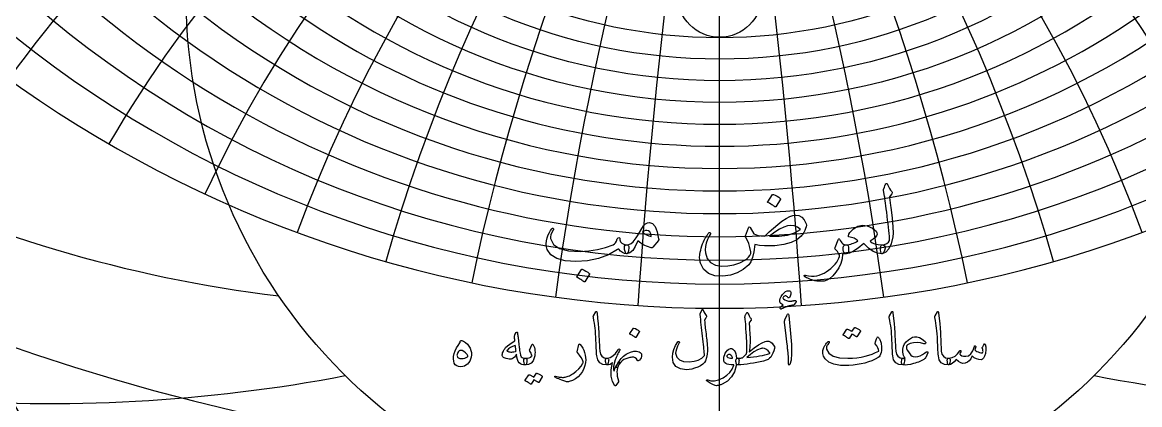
# Model space of a CAD drawing. Header units: millimetres. Extents: x -84 to 84, y -84 to 86.
# Drawn here: x -46.1 to 27.8, y -27.1 to -1.8 of the extents above; entities that cross this region are included whole.
import ezdxf

# ---------------------------------------------------------------- set-up
doc = ezdxf.new("R2010")
doc.units = ezdxf.units.MM
for name, color, linetype in [('CUT_INNER', 6, 'Continuous'), ('CUT_OUTER', 1, 'Continuous'), ('ENGRAVE', 7, 'Continuous'), ('ENGRAVE_FINE', 8, 'Continuous'), ('TEXT', 5, 'Continuous')]:
    doc.layers.add(name, color=color, linetype=linetype)

msp = doc.modelspace()

# ---------------------------------------------------------------- linework, layer by layer
at = {"layer": 'CUT_INNER'}
msp.add_circle((0, 0), 2.795, dxfattribs=at)
at = {"layer": 'CUT_OUTER'}
msp.add_arc((-0.0002, -0.0002), 83.5724, 151.523247, 87.803747, dxfattribs=at)
at = {"layer": 'ENGRAVE'}
msp.add_lwpolyline([(0, -82.35), (0, 82.35)], dxfattribs=at)
for centre, radius in [((0, 0), 82.35), ((0, 34.2644), 39.9301), ((0, 0), 53.9054), ((0, 0), 35.2859)]:
    msp.add_circle(centre, radius, dxfattribs=at)
for centre, radius, start, end in [((0, 43.17), 56.1115, 158.578774, 21.421226), ((0, 59.8681), 80.5604, 199.959035, 340.040965), ((-18.4387, 68.8141), 89.3373, 224.535726, 263.111304), ((-44.2224, 76.5954), 103.5774, 249.96829, 280.828753), ((44.2224, 76.5954), 103.5774, 259.171247, 290.03171)]:
    msp.add_arc(centre, radius, start, end, dxfattribs=at)
at = {"layer": 'ENGRAVE_FINE'}
for centre, radius in [((0, 35.6681), 42.7648), ((0, 33.0042), 37.2467), ((0, 31.8713), 34.6964)]:
    msp.add_circle(centre, radius, dxfattribs=at)
for centre, radius, start, end in [((0, 37.2347), 45.7724, 104.505507, 75.494493), ((-411.3773, -48.5367), 417.7235, 3.846969, 18.080135), ((-411.3773, -48.5367), 417.7235, 3.846969, 18.080135), ((411.3773, -48.5367), 417.7235, 161.919865, 176.153031), ((411.3773, -48.5367), 417.7235, 161.919865, 176.153031), ((-199.2936, -48.5367), 212.0838, 7.744385, 36.376389), ((-199.2936, -48.5367), 212.0838, 7.744385, 36.376389), ((199.2936, -48.5367), 212.0838, 143.623611, 172.255615), ((199.2936, -48.5367), 212.0838, 143.623611, 172.255615), ((0, 38.9874), 48.9782, 131.44749, 48.55251), ((-125.6376, -48.5367), 145.0738, 11.745134, 55.103196), ((-125.6376, -48.5367), 145.0738, 11.745134, 55.103196), ((125.6376, -48.5367), 145.0738, 124.896804, 168.254866), ((125.6376, -48.5367), 145.0738, 124.896804, 168.254866), ((0, 40.9545), 52.4125, 146.69677, 33.30323), ((-86.4461, -48.5367), 112.8474, 15.907198, 74.457561), ((-86.4461, -48.5367), 112.8474, 15.907198, 74.457561), ((86.4461, -48.5367), 112.8474, 105.542439, 164.092802), ((86.4461, -48.5367), 112.8474, 105.542439, 164.092802), ((0, 45.6757), 60.1196, 168.649585, 11.350415), ((0, 48.5238), 64.4913, 177.547342, 2.452658), ((-60.8657, -48.5367), 94.6902, 20.296793, 94.565762), ((-60.8657, -48.5367), 94.6902, 20.296793, 94.565762), ((60.8657, -48.5367), 94.6902, 85.434238, 159.703207), ((60.8657, -48.5367), 94.6902, 85.434238, 159.703207), ((0, 51.7793), 69.2943, 185.608142, 354.391858), ((0, 55.5252), 74.6141, 193.034463, 346.965537), ((-41.8792, -48.5367), 83.7584, 24.992282, 112.762358), ((-41.8792, -48.5367), 83.7584, 24.992282, 112.762358), ((41.8792, -48.5367), 83.7584, 67.237642, 155.007718), ((41.8792, -48.5367), 83.7584, 67.237642, 155.007718), ((-26.4013, -48.5367), 77.1922, 30.089288, 122.535602), ((-26.4013, -48.5367), 77.1922, 30.089288, 122.535602), ((26.4013, -48.5367), 77.1922, 57.464398, 149.910712), ((26.4013, -48.5367), 77.1922, 57.464398, 149.910712), ((-12.7902, -48.5367), 73.6559, 35.707517, 130.834526), ((-12.7902, -48.5367), 73.6559, 35.707517, 130.834526), ((12.7902, -48.5367), 73.6559, 49.165474, 144.292483), ((12.7902, -48.5367), 73.6559, 49.165474, 144.292483), ((0, 111.2414), 142.3637, 234.73332, 305.26668)]:
    msp.add_arc(centre, radius, start, end, dxfattribs=at)
at = {"layer": 'TEXT'}
for points in [[(10.8507, -12.8007), (10.8946, -12.6948), (10.9286, -12.6108), (10.953, -12.5487), (10.9676, -12.5085), (10.979, -12.4829), (10.9936, -12.4647), (11.0114, -12.4537), (11.0325, -12.4501), (11.0565, -12.4541), (11.0764, -12.4663), (11.0922, -12.4866), (11.104, -12.515), (11.1579, -12.6542), (11.2225, -12.7796), (11.2976, -12.8912), (11.3832, -12.989), (11.4071, -13.0203), (11.414, -13.0556), (11.4039, -13.095), (11.3767, -13.1384), (11.2338, -13.3397), (11.2436, -13.4298), (11.2533, -13.5183), (11.2631, -13.6051), (11.2728, -13.6903), (11.2825, -13.7739), (11.2923, -13.8559), (11.302, -13.9363), (11.3118, -14.015), (11.4015, -14.7439), (11.4562, -15.3137), (11.4761, -15.7244), (11.4611, -15.9761), (11.3385, -16.4326), (11.1786, -16.7699), (10.9814, -16.9878), (10.7468, -17.0865), (10.7403, -17.0865), (10.7338, -17.0865), (10.7273, -17.0865), (10.7208, -17.0865), (10.6823, -17.0499), (10.6575, -16.9663), (10.6466, -16.8357), (10.6494, -16.6579), (10.6555, -16.5921), (10.6738, -16.5443), (10.7042, -16.5142), (10.7468, -16.502), (10.9116, -16.4692), (11.0488, -16.4095), (11.1584, -16.3231), (11.2403, -16.2098), (11.2349, -16.0739), (11.2249, -15.9193), (11.2105, -15.746), (11.1916, -15.554), (11.1687, -15.3442), (11.1421, -15.1173), (11.1119, -14.8734), (11.078, -14.6124), (11.0467, -14.3559), (11.0179, -14.1254), (10.9915, -13.9209), (10.9676, -13.7423), (10.9469, -13.5897), (10.9303, -13.4631), (10.9177, -13.3624), (10.9092, -13.2877), (10.8442, -12.9176), (10.8422, -12.8811), (10.8426, -12.8494), (10.8454, -12.8226), (10.8507, -12.8007)], [(3.5, -13.1838), (3.5081, -13.1757), (3.5195, -13.1709), (3.5341, -13.1692), (3.552, -13.1709), (3.6782, -13.222), (3.7971, -13.2845), (3.9087, -13.3584), (4.013, -13.4436), (4.0232, -13.4566), (4.0276, -13.4696), (4.0264, -13.4825), (4.0195, -13.4955), (3.7143, -13.989), (3.7029, -14.0008), (3.6883, -14.0037), (3.6705, -13.9976), (3.6494, -13.9826), (3.6311, -13.9696), (3.6023, -13.9501), (3.5629, -13.9241), (3.513, -13.8916), (3.4517, -13.8527), (3.3783, -13.8072), (3.2926, -13.7553), (3.1948, -13.6968), (3.1818, -13.6871), (3.1753, -13.6774), (3.1753, -13.6676), (3.1818, -13.6579)], [(5.0195, -14.5345), (5.246, -14.5678), (5.4383, -14.6741), (5.5966, -14.8535), (5.7208, -15.1059), (5.7346, -15.2025), (5.7241, -15.3105), (5.6892, -15.4298), (5.6299, -15.5605), (5.5617, -15.6863), (5.5, -15.791), (5.4448, -15.8746), (5.3961, -15.9371), (5.112, -16.1709), (4.7273, -16.3527), (4.2419, -16.4826), (3.6559, -16.5605), (3.3032, -16.5775), (2.9659, -16.5702), (2.6441, -16.5386), (2.3377, -16.4826), (2.2654, -16.9586), (2.1721, -17.3413), (2.0576, -17.6307), (1.9221, -17.8267), (1.5666, -18.1291), (1.1623, -18.3543), (0.7094, -18.5025), (0.2078, -18.5735), (-0.3202, -18.5487), (-0.7419, -18.3965), (-1.0572, -18.1169), (-1.2662, -17.7098), (-1.2841, -17.6467), (-1.2987, -17.5808), (-1.3101, -17.512), (-1.3182, -17.4404), (-1.3222, -17.3663), (-1.3214, -17.2902), (-1.3158, -17.2121), (-1.3052, -17.1319), (-1.2825, -16.9901), (-1.2533, -16.8503), (-1.2175, -16.7125), (-1.1753, -16.5767), (-1.127, -16.4434), (-1.0731, -16.3129), (-1.0134, -16.1853), (-0.9481, -16.0605), (-0.919, -16.0098), (-0.8904, -15.9615), (-0.8622, -15.9156), (-0.8344, -15.8722), (-0.8074, -15.8312), (-0.7817, -15.7926), (-0.7571, -15.7565), (-0.7338, -15.7228), (-0.7171, -15.7037), (-0.6997, -15.692), (-0.6814, -15.6875), (-0.6623, -15.6904), (-0.642, -15.6981), (-0.6266, -15.7082), (-0.6161, -15.7208), (-0.6104, -15.7358), (-0.6088, -15.7529), (-0.6104, -15.7715), (-0.6153, -15.7918), (-0.6234, -15.8137), (-0.6709, -15.8856), (-0.7159, -15.9647), (-0.7585, -16.0512), (-0.7987, -16.1449), (-0.8831, -16.3848), (-0.9351, -16.6108), (-0.9546, -16.8231), (-0.9416, -17.0215), (-0.8202, -17.3986), (-0.599, -17.6725), (-0.278, -17.8434), (0.1429, -17.9111), (0.5495, -17.8921), (0.9448, -17.8154), (1.3287, -17.681), (1.7013, -17.4891), (1.8137, -17.4091), (1.9107, -17.3121), (1.9923, -17.1981), (2.0585, -17.067), (2.0662, -17.0487), (2.0698, -17.0264), (2.0694, -17), (2.0649, -16.9696), (2.0077, -16.679), (1.9335, -16.4241), (1.8421, -16.205), (1.7338, -16.0215), (1.7123, -15.9878), (1.6997, -15.9582), (1.696, -15.9326), (1.7013, -15.9111), (1.9026, -15.3787), (1.9314, -15.3385), (1.9594, -15.3218), (1.9866, -15.3287), (2.013, -15.3592), (2.2533, -15.7683), (2.3819, -15.8292), (2.5471, -15.8754), (2.7488, -15.9071), (2.987, -15.9241), (3.2699, -15.6486), (3.5536, -15.3933), (3.8381, -15.1583), (4.1234, -14.9436), (4.3961, -14.7646), (4.6364, -14.6368), (4.8442, -14.5601), (5.0195, -14.5345)], [(-11.104, -15.4371), (-11.0808, -15.4119), (-11.0569, -15.4014), (-11.0321, -15.4055), (-11.0066, -15.4241), (-10.9871, -15.4485), (-10.9806, -15.4761), (-10.9871, -15.5069), (-11.0066, -15.541), (-11.1056, -15.6944), (-11.1689, -15.8365), (-11.1965, -15.9671), (-11.1884, -16.0865), (-10.9851, -16.4785), (-10.5894, -16.7521), (-10.0013, -16.9071), (-9.2208, -16.9436), (-8.6417, -16.901), (-8.0861, -16.8121), (-7.554, -16.677), (-7.0455, -16.4956), (-6.9558, -16.4424), (-6.8815, -16.3608), (-6.8227, -16.2508), (-6.7793, -16.1124), (-6.7647, -16.0731), (-6.7403, -16.0459), (-6.7062, -16.0309), (-6.6624, -16.028), (-6.6311, -16.0414), (-6.6088, -16.0686), (-6.5954, -16.1096), (-6.591, -16.1644), (-6.5605, -16.2999), (-6.4757, -16.4014), (-6.3365, -16.4688), (-6.1429, -16.502), (-6.0731, -16.5175), (-6.026, -16.5572), (-6.0017, -16.6214), (-6, -16.7098), (-6.0236, -16.8746), (-6.0552, -16.9923), (-6.095, -17.0629), (-6.1429, -17.0865), (-6.2853, -17.0678), (-6.4205, -17.0118), (-6.5483, -16.9184), (-6.6689, -16.7878), (-6.679, -16.7825), (-6.6965, -16.7861), (-6.7212, -16.7987), (-6.7533, -16.8202), (-7.3588, -17.1611), (-8.0195, -17.4047), (-8.7354, -17.5508), (-9.5066, -17.5995), (-10.2192, -17.5508), (-10.7728, -17.4047), (-11.1673, -17.1611), (-11.4027, -16.8202), (-11.4562, -16.6299), (-11.4741, -16.4355), (-11.4562, -16.237), (-11.4027, -16.0345), (-11.3304, -15.8462), (-11.2566, -15.6839), (-11.1811, -15.5475), (-11.104, -15.4371)], [(-4.6364, -15.0215), (-4.4331, -15.0938), (-4.2646, -15.2975), (-4.1311, -15.6327), (-4.0325, -16.0994), (-4.0288, -16.1331), (-4.0309, -16.1628), (-4.0386, -16.1883), (-4.052, -16.2098), (-4.4091, -16.6579), (-4.4339, -16.6851), (-4.4627, -16.7017), (-4.4956, -16.7078), (-4.5325, -16.7033), (-4.7752, -16.6206), (-5.0033, -16.515), (-5.2168, -16.3868), (-5.4156, -16.2358), (-5.5759, -16.608), (-5.7517, -16.8738), (-5.9428, -17.0333), (-6.1494, -17.0865), (-6.1725, -17.0779), (-6.1965, -17.0524), (-6.2212, -17.0098), (-6.2468, -16.9501), (-6.2862, -16.8024), (-6.3004, -16.6839), (-6.2894, -16.5946), (-6.2533, -16.5345), (-6.2322, -16.5203), (-6.2078, -16.5102), (-6.1802, -16.5041), (-6.1494, -16.502), (-6.0017, -16.4769), (-5.8572, -16.4079), (-5.7159, -16.2951), (-5.578, -16.1384), (-5.5175, -16.0475), (-5.427, -15.8981), (-5.3064, -15.6904), (-5.1559, -15.4241), (-5.0382, -15.248), (-4.9124, -15.1222), (-4.7784, -15.0467), (-4.6364, -15.0215)], [(5.3377, -15.4955), (5.1384, -15.3438), (4.9302, -15.252), (4.7131, -15.2204), (4.487, -15.2488), (4.2419, -15.3352), (3.9611, -15.4777), (3.6445, -15.6762), (3.2922, -15.9306), (3.9339, -15.9326), (4.4887, -15.8608), (4.9566, -15.7151), (5.3377, -15.4955)], [(10.7468, -16.502), (10.8418, -16.5163), (10.9059, -16.5589), (10.9392, -16.6299), (10.9416, -16.7293), (10.91, -16.8831), (10.867, -16.9939), (10.8126, -17.0617), (10.7468, -17.0865), (10.4477, -17.0593), (10.1478, -16.9387), (9.8471, -16.7249), (9.5455, -16.4176), (9.1652, -16.7127), (8.8426, -16.9225), (8.5776, -17.0471), (8.3702, -17.0865), (8.3016, -17.071), (8.2452, -17.0248), (8.2009, -16.9477), (8.1689, -16.8397), (8.1595, -16.6969), (8.19, -16.593), (8.2602, -16.528), (8.3702, -16.502), (8.4702, -16.4923), (8.569, -16.4761), (8.6667, -16.4533), (8.763, -16.4241), (8.8582, -16.388), (8.9522, -16.3446), (9.0449, -16.2938), (9.1364, -16.2358), (9.024, -16.1441), (8.888, -16.0702), (8.7285, -16.0142), (8.5455, -15.9761), (8.5289, -15.9692), (8.5179, -15.955), (8.5126, -15.9335), (8.513, -15.9046), (8.5439, -15.8052), (8.6104, -15.6952), (8.7127, -15.5747), (8.8507, -15.4436), (9.1385, -15.2711), (9.4432, -15.2082), (9.7651, -15.2549), (10.104, -15.4111), (10.2476, -15.511), (10.3475, -15.6092), (10.4035, -15.7058), (10.4157, -15.8007), (10.3799, -15.903), (10.2923, -16.015), (10.1527, -16.1368), (9.9611, -16.2683), (10.0979, -16.3706), (10.2744, -16.4436), (10.4907, -16.4874), (10.7468, -16.502)], [(-5.1039, -15.6579), (-4.9822, -15.7593), (-4.8442, -15.843), (-4.69, -15.9087), (-4.5195, -15.9566), (-4.5288, -15.8287), (-4.5633, -15.7244), (-4.623, -15.6437), (-4.7078, -15.5865), (-4.8056, -15.5568), (-4.9043, -15.5589), (-5.0037, -15.5925), (-5.1039, -15.6579)], [(7.6364, -16.6839), (7.8377, -16.1644), (7.86, -16.123), (7.8815, -16.1027), (7.9022, -16.1035), (7.9221, -16.1254), (7.9765, -16.2163), (8.0293, -16.2943), (8.0804, -16.3592), (8.1299, -16.4111), (8.1843, -16.4509), (8.2436, -16.4793), (8.3077, -16.4964), (8.3767, -16.502), (8.4449, -16.5199), (8.4936, -16.5735), (8.5228, -16.6628), (8.5325, -16.7878), (8.5228, -16.9136), (8.4936, -17.0053), (8.4449, -17.0629), (8.3767, -17.0865), (8.3243, -17.0889), (8.2712, -17.0897), (8.2172, -17.0889), (8.1624, -17.0865), (8.1531, -17.0889), (8.1445, -17.0962), (8.1368, -17.1084), (8.1299, -17.1254), (8.095, -17.4327), (8.0098, -17.731), (7.8742, -18.0203), (7.6884, -18.3008), (7.481, -18.5447), (7.2809, -18.7245), (7.0881, -18.8401), (6.9026, -18.8917), (6.7281, -18.9051), (6.5682, -18.9063), (6.4229, -18.8953), (6.2922, -18.8722), (6.2283, -18.8543), (6.1599, -18.8332), (6.0871, -18.8089), (6.0098, -18.7813), (5.9284, -18.7496), (5.8434, -18.7131), (5.7547, -18.6717), (5.6624, -18.6254), (5.6392, -18.6149), (5.6218, -18.6027), (5.61, -18.5889), (5.6039, -18.5735), (5.5999, -18.5528), (5.6007, -18.5362), (5.6064, -18.5236), (5.6169, -18.515), (5.6307, -18.5073), (5.6461, -18.5037), (5.6632, -18.5041), (5.6819, -18.5086), (5.8864, -18.55), (6.078, -18.5702), (6.2565, -18.5694), (6.4221, -18.5475), (6.5859, -18.5043), (6.746, -18.4461), (6.9024, -18.3728), (7.0552, -18.2845), (7.2048, -18.1816), (7.3515, -18.0646), (7.4954, -17.9333), (7.6364, -17.7878), (7.7423, -17.6551), (7.8263, -17.5232), (7.8884, -17.3921), (7.9286, -17.2618), (7.9169, -17.1709), (7.8686, -17.067), (7.7837, -16.9501), (7.6624, -16.8202), (7.6413, -16.7922), (7.6299, -16.7602), (7.6283, -16.724), (7.6364, -16.6839)], [(-9.1364, -18.1319), (-9.1283, -18.1238), (-9.1169, -18.1189), (-9.1023, -18.1173), (-9.0845, -18.1189), (-8.9583, -18.1701), (-8.8393, -18.2326), (-8.7277, -18.3064), (-8.6234, -18.3917), (-8.6133, -18.4047), (-8.6088, -18.4176), (-8.61, -18.4306), (-8.6169, -18.4436), (-8.9221, -18.9371), (-8.9335, -18.9489), (-8.9481, -18.9517), (-8.966, -18.9457), (-8.9871, -18.9306), (-9.0053, -18.9176), (-9.0341, -18.8982), (-9.0735, -18.8722), (-9.1234, -18.8397), (-9.1847, -18.8008), (-9.2582, -18.7553), (-9.3438, -18.7034), (-9.4416, -18.6449), (-9.4546, -18.6352), (-9.4611, -18.6254), (-9.4611, -18.6157), (-9.4546, -18.606)], [(4.8799, -20.4793), (4.8164, -20.4912), (4.7575, -20.5025), (4.7032, -20.5131), (4.6534, -20.5232), (4.6085, -20.5329), (4.5688, -20.5427), (4.5343, -20.5524), (4.5049, -20.5621), (4.4751, -20.5732), (4.4392, -20.5871), (4.3971, -20.6037), (4.3491, -20.623), (4.2949, -20.6454), (4.2346, -20.6711), (4.1682, -20.7002), (4.0958, -20.7326), (4.0663, -20.7423), (4.041, -20.7423), (4.02, -20.7326), (4.0033, -20.7131), (3.9932, -20.6653), (4.0215, -20.6096), (4.0882, -20.546), (4.1932, -20.4745), (4.1129, -20.4288), (4.052, -20.3795), (4.0106, -20.3265), (3.9887, -20.2699), (3.9844, -20.1631), (4.0106, -20.0471), (4.0672, -19.922), (4.1542, -19.7878), (4.258, -19.6676), (4.3649, -19.5845), (4.4748, -19.5385), (4.5877, -19.5297), (4.6507, -19.5455), (4.6936, -19.5784), (4.7164, -19.6283), (4.7192, -19.6953), (4.7082, -19.7677), (4.69, -19.8341), (4.6644, -19.8943), (4.6315, -19.9485), (4.5986, -19.9865), (4.5682, -20.0033), (4.5402, -19.9987), (4.5146, -19.9729), (4.4854, -19.9342), (4.4513, -19.9059), (4.4124, -19.8879), (4.3685, -19.8803), (4.3226, -19.8803), (4.2821, -19.8901), (4.2471, -19.9095), (4.2176, -19.9388), (4.1959, -19.9741), (4.1896, -20.0069), (4.1984, -20.0374), (4.2224, -20.0654), (4.3125, -20.132), (4.4221, -20.181), (4.5512, -20.2124), (4.6997, -20.2261), (4.7126, -20.2256), (4.7271, -20.2243), (4.7431, -20.222), (4.7606, -20.2188), (4.7796, -20.215), (4.8002, -20.2109), (4.8222, -20.2065), (4.8458, -20.2017), (4.8714, -20.197), (4.8945, -20.1926), (4.9152, -20.1885), (4.9335, -20.1847), (4.9496, -20.1815), (4.9639, -20.1792), (4.9764, -20.1779), (4.987, -20.1774), (5.0071, -20.1795), (5.0236, -20.1859), (5.0364, -20.1966), (5.0455, -20.2115), (5.0513, -20.2258), (5.054, -20.2395), (5.0537, -20.2526), (5.0504, -20.2651), (5.0032, -20.3533), (4.959, -20.4185), (4.9179, -20.4605), (4.8799, -20.4793)], [(-8.1819, -20.9274), (-8.1724, -20.9128), (-8.1636, -20.9031), (-8.1554, -20.8982), (-8.1478, -20.8982), (-8.1362, -20.9046), (-8.1259, -20.9237), (-8.1167, -20.9557), (-8.1088, -21.0005), (-8.0686, -21.3642), (-8.0358, -21.7005), (-8.0102, -22.0095), (-7.9919, -22.291), (-7.9802, -22.5318), (-7.9694, -22.7476), (-7.9595, -22.9385), (-7.9505, -23.1044), (-7.9428, -23.2453), (-7.9365, -23.3613), (-7.9318, -23.4523), (-7.9286, -23.5183), (-7.8854, -23.7162), (-7.7898, -23.8617), (-7.6419, -23.9548), (-7.4416, -23.9956), (-7.3859, -24.0102), (-7.3503, -24.0443), (-7.3348, -24.0979), (-7.3393, -24.1709), (-7.3622, -24.286), (-7.3868, -24.3682), (-7.4133, -24.4175), (-7.4416, -24.4339), (-7.7235, -24.3968), (-7.9311, -24.2854), (-8.0644, -24.0997), (-8.1234, -23.8398), (-8.1327, -23.7154), (-8.1411, -23.5908), (-8.1485, -23.4658), (-8.1551, -23.3406), (-8.161, -23.215), (-8.1667, -23.0891), (-8.172, -22.963), (-8.177, -22.8365), (-8.1861, -22.5953), (-8.1989, -22.3781), (-8.2154, -22.185), (-8.2354, -22.0159), (-8.2592, -21.8535), (-8.2866, -21.6805), (-8.3176, -21.4968), (-8.3523, -21.3024), (-8.3569, -21.2674), (-8.356, -21.2354), (-8.3496, -21.2065), (-8.3377, -21.1807)], [(-1.1786, -20.8105), (-1.1701, -20.7956), (-1.1591, -20.7849), (-1.1457, -20.7786), (-1.1299, -20.7764), (-1.114, -20.7792), (-1.1007, -20.7874), (-1.0897, -20.8011), (-1.0812, -20.8203), (-1.0358, -20.932), (-0.9874, -21.0285), (-0.936, -21.1097), (-0.8815, -21.1758), (-0.8654, -21.1995), (-0.8608, -21.2269), (-0.8678, -21.258), (-0.8864, -21.2927), (-0.8982, -21.3094), (-0.9095, -21.3255), (-0.9202, -21.3411), (-0.9302, -21.356), (-0.9396, -21.37), (-0.9485, -21.3828), (-0.9567, -21.3943), (-0.9643, -21.4047), (-0.9771, -21.4235), (-0.9862, -21.4461), (-0.9917, -21.4723), (-0.9935, -21.5021), (-0.9877, -21.5862), (-0.9801, -21.678), (-0.9707, -21.7774), (-0.9594, -21.8844), (-0.9466, -21.999), (-0.9326, -22.1212), (-0.9174, -22.251), (-0.901, -22.3885), (-0.8826, -22.5256), (-0.8663, -22.6545), (-0.8521, -22.7752), (-0.8401, -22.8876), (-0.8299, -22.9922), (-0.8212, -23.0891), (-0.8141, -23.1785), (-0.8084, -23.2602), (-0.8021, -23.5022), (-0.8218, -23.7314), (-0.8678, -23.9478), (-0.9399, -24.1514), (-1.0103, -24.2711), (-1.1189, -24.3816), (-1.2659, -24.4829), (-1.4513, -24.5752), (-1.6522, -24.6516), (-1.8409, -24.7054), (-2.0175, -24.7368), (-2.1818, -24.7456), (-2.5934, -24.689), (-2.888, -24.5338), (-3.0658, -24.2799), (-3.1266, -23.9274), (-3.1053, -23.6647), (-3.0365, -23.4075), (-2.9203, -23.1558), (-2.7565, -22.9096), (-2.744, -22.8953), (-2.7309, -22.8864), (-2.7172, -22.8831), (-2.7029, -22.8852), (-2.6877, -22.891), (-2.6762, -22.8986), (-2.6682, -22.908), (-2.664, -22.9193), (-2.6609, -22.936), (-2.6615, -22.9522), (-2.6658, -22.9677), (-2.6737, -22.9826), (-2.7854, -23.2002), (-2.8624, -23.3856), (-2.9047, -23.5387), (-2.9124, -23.6596), (-2.8311, -23.9198), (-2.6555, -24.1015), (-2.3855, -24.2047), (-2.0211, -24.2294), (-1.6927, -24.1938), (-1.4136, -24.1113), (-1.1838, -23.9819), (-1.0033, -23.8057), (-1.0071, -23.7206), (-1.0136, -23.6212), (-1.0229, -23.5075), (-1.0349, -23.3795), (-1.05, -23.2369), (-1.0684, -23.0794), (-1.0902, -22.907), (-1.1153, -22.7196), (-1.139, -22.5263), (-1.1615, -22.3361), (-1.1828, -22.1489), (-1.2029, -21.9647), (-1.2215, -21.7836), (-1.2382, -21.6056), (-1.2532, -21.4306), (-1.2662, -21.2586), (-1.2857, -21.093), (-1.2848, -21.0741), (-1.2821, -21.0565), (-1.2775, -21.04), (-1.2711, -21.0248)], [(1.7922, -20.9858), (1.8038, -20.9734), (1.8141, -20.9651), (1.8233, -20.9612), (1.8312, -20.9615), (1.8406, -20.9658), (1.8494, -20.9737), (1.8577, -20.9852), (1.8653, -21.0005), (1.8962, -21.0662), (1.9255, -21.1271), (1.9534, -21.1831), (1.9797, -21.2342), (2.0048, -21.2799), (2.029, -21.3194), (2.0523, -21.3529), (2.0747, -21.3803), (2.0911, -21.4029), (2.0966, -21.4266), (2.0911, -21.4516), (2.0747, -21.4777), (1.9773, -21.5995), (1.9648, -21.6205), (1.9566, -21.6445), (1.9526, -21.6716), (1.9529, -21.7018), (1.9688, -21.9316), (1.9822, -22.134), (1.9931, -22.309), (2.0016, -22.4566), (2.008, -22.5772), (2.0126, -22.6709), (2.0153, -22.7379), (2.0162, -22.7781), (2.0152, -22.8968), (2.012, -23.0094), (2.0067, -23.1159), (1.9992, -23.2164), (1.9899, -23.3107), (1.9791, -23.399), (1.9668, -23.4812), (1.9529, -23.5573), (2.2838, -23.304), (2.5702, -23.1092), (2.8122, -22.9729), (3.0098, -22.8949), (3.0977, -22.8742), (3.1766, -22.8657), (3.2463, -22.8694), (3.3068, -22.8852), (3.3924, -22.9296), (3.4736, -22.9997), (3.5507, -23.0952), (3.6234, -23.2164), (3.6347, -23.2453), (3.6392, -23.2785), (3.6371, -23.3159), (3.6283, -23.3576), (3.5799, -23.5074), (3.5223, -23.6498), (3.4557, -23.785), (3.3799, -23.9128), (3.3062, -23.995), (3.2021, -24.0662), (3.0676, -24.1265), (2.9026, -24.1758), (2.6818, -24.2247), (2.4625, -24.2689), (2.2447, -24.3087), (2.0284, -24.3438), (1.814, -24.3741), (1.6017, -24.3992), (1.3915, -24.4192), (1.1834, -24.4339), (1.16, -24.4272), (1.1384, -24.4071), (1.1186, -24.3736), (1.1007, -24.3268), (1.0848, -24.2692), (1.0763, -24.2135), (1.0751, -24.1597), (1.0812, -24.1076), (1.0949, -24.0623), (1.1165, -24.0285), (1.146, -24.0063), (1.1834, -23.9956), (1.2332, -23.9929), (1.2802, -23.9895), (1.3245, -23.9856), (1.3661, -23.981), (1.4049, -23.9764), (1.441, -23.9725), (1.4743, -23.9691), (1.5049, -23.9664), (1.7776, -23.7034), (1.78, -23.692), (1.7825, -23.6772), (1.7849, -23.6591), (1.7873, -23.6376), (1.7898, -23.6128), (1.7922, -23.5847), (1.7947, -23.5532), (1.7971, -23.5183), (1.7992, -23.4804), (1.8007, -23.4398), (1.8017, -23.3964), (1.802, -23.3503), (1.802, -23.3018), (1.802, -23.2511), (1.802, -23.1983), (1.802, -23.1433), (1.8014, -23.0812), (1.7995, -23.007), (1.7965, -22.9205), (1.7922, -22.8219), (1.7867, -22.7117), (1.78, -22.5906), (1.7721, -22.4585), (1.763, -22.3154), (1.742, -21.9979), (1.7228, -21.7468), (1.7055, -21.562), (1.6899, -21.4436), (1.6775, -21.3675), (1.6692, -21.3097), (1.6653, -21.2701), (1.6656, -21.2488), (1.6804, -21.2087), (1.6954, -21.1709), (1.7108, -21.1356), (1.7265, -21.1027), (1.7425, -21.0717), (1.7587, -21.0419), (1.7753, -21.0132), (1.7922, -20.9858)], [(4.4367, -21.1709), (4.4833, -21.0808), (4.5207, -21.0492), (4.549, -21.0759), (4.5682, -21.1612), (4.6802, -22.3544), (4.7469, -23.0867), (4.7618, -23.6717), (4.725, -24.1094), (4.6364, -24.3998), (4.6203, -24.4236), (4.606, -24.4364), (4.5935, -24.4382), (4.5828, -24.429), (4.5743, -24.4147), (4.5682, -24.3962), (4.5646, -24.3733), (4.5633, -24.3463), (4.5633, -24.1353), (4.5536, -23.9116), (4.5341, -23.6751), (4.5049, -23.4258), (4.4985, -23.3607), (4.4793, -23.1847), (4.4474, -22.898), (4.4026, -22.5005), (4.2955, -21.619), (4.293, -21.5721), (4.2955, -21.5289), (4.3028, -21.4893), (4.315, -21.4534)], [(11.3913, -20.9274), (11.4007, -20.9128), (11.4096, -20.9031), (11.4178, -20.8982), (11.4254, -20.8982), (11.437, -20.9046), (11.4473, -20.9237), (11.4564, -20.9557), (11.4644, -21.0005), (11.5045, -21.3642), (11.5374, -21.7005), (11.563, -22.0095), (11.5812, -22.291), (11.593, -22.5318), (11.6038, -22.7476), (11.6137, -22.9385), (11.6226, -23.1044), (11.6304, -23.2453), (11.6366, -23.3613), (11.6414, -23.4523), (11.6446, -23.5183), (11.6878, -23.7162), (11.7834, -23.8617), (11.9313, -23.9548), (12.1316, -23.9956), (12.1873, -24.0102), (12.2229, -24.0443), (12.2384, -24.0979), (12.2338, -24.1709), (12.211, -24.286), (12.1864, -24.3682), (12.1599, -24.4175), (12.1316, -24.4339), (11.8497, -24.3968), (11.6421, -24.2854), (11.5088, -24.0997), (11.4497, -23.8398), (11.4405, -23.7154), (11.4321, -23.5908), (11.4246, -23.4658), (11.4181, -23.3406), (11.4122, -23.215), (11.4065, -23.0891), (11.4012, -22.963), (11.3962, -22.8365), (11.387, -22.5953), (11.3743, -22.3781), (11.3578, -22.185), (11.3377, -22.0159), (11.314, -21.8535), (11.2866, -21.6805), (11.2556, -21.4968), (11.2209, -21.3024), (11.2163, -21.2674), (11.2172, -21.2354), (11.2236, -21.2065), (11.2355, -21.1807)], [(14.4059, -20.9274), (14.4154, -20.9128), (14.4242, -20.9031), (14.4324, -20.8982), (14.44, -20.8982), (14.4516, -20.9046), (14.4619, -20.9237), (14.4711, -20.9557), (14.479, -21.0005), (14.5192, -21.3642), (14.552, -21.7005), (14.5776, -22.0095), (14.5959, -22.291), (14.6076, -22.5318), (14.6184, -22.7476), (14.6283, -22.9385), (14.6373, -23.1044), (14.645, -23.2453), (14.6513, -23.3613), (14.656, -23.4523), (14.6592, -23.5183), (14.7024, -23.7162), (14.798, -23.8617), (14.9459, -23.9548), (15.1462, -23.9956), (15.2019, -24.0102), (15.2375, -24.0443), (15.253, -24.0979), (15.2485, -24.1709), (15.2256, -24.286), (15.201, -24.3682), (15.1745, -24.4175), (15.1462, -24.4339), (14.8643, -24.3968), (14.6568, -24.2854), (14.5234, -24.0997), (14.4644, -23.8398), (14.4551, -23.7154), (14.4467, -23.5908), (14.4393, -23.4658), (14.4327, -23.3406), (14.4268, -23.215), (14.4212, -23.0891), (14.4158, -22.963), (14.4108, -22.8365), (14.4017, -22.5953), (14.3889, -22.3781), (14.3725, -22.185), (14.3524, -22.0159), (14.3286, -21.8535), (14.3012, -21.6805), (14.2702, -21.4968), (14.2355, -21.3024), (14.2309, -21.2674), (14.2318, -21.2354), (14.2382, -21.2065), (14.2501, -21.1807)], [(-5.703, -22.0086), (-5.6969, -22.0025), (-5.6883, -21.9988), (-5.6774, -21.9976), (-5.664, -21.9988), (-5.5693, -22.0372), (-5.4801, -22.0841), (-5.3964, -22.1395), (-5.3182, -22.2034), (-5.3106, -22.2131), (-5.3073, -22.2229), (-5.3082, -22.2326), (-5.3133, -22.2423), (-5.5422, -22.6125), (-5.5508, -22.6213), (-5.5617, -22.6234), (-5.5751, -22.6189), (-5.5909, -22.6076), (-5.6046, -22.5979), (-5.6263, -22.5833), (-5.6558, -22.5638), (-5.6932, -22.5394), (-5.7392, -22.5102), (-5.7943, -22.4761), (-5.8585, -22.4372), (-5.9319, -22.3933), (-5.9416, -22.386), (-5.9465, -22.3787), (-5.9465, -22.3714), (-5.9416, -22.3641)], [(8.9173, -21.9745), (8.9234, -21.9684), (8.9319, -21.9647), (8.9428, -21.9635), (8.9562, -21.9647), (9.0042, -21.9827), (9.0506, -22.0025), (9.0955, -22.0241), (9.1389, -22.0475), (9.181, -22.0731), (9.2223, -22.1011), (9.2626, -22.1315), (9.302, -22.1644), (9.3096, -22.1745), (9.313, -22.1851), (9.3121, -22.1964), (9.3069, -22.2083), (9.0731, -22.5784), (9.0667, -22.5833), (9.0573, -22.5833), (9.0448, -22.5784), (9.0293, -22.5686), (9.0186, -22.5597), (9.0013, -22.5473), (8.9772, -22.5317), (8.9465, -22.5126), (8.9087, -22.49), (8.8637, -22.4633), (8.8113, -22.4327), (8.7517, -22.3982), (8.5666, -22.6855), (8.5581, -22.6944), (8.5471, -22.6965), (8.5337, -22.6919), (8.5179, -22.6807), (8.5042, -22.6709), (8.4826, -22.6563), (8.4531, -22.6368), (8.4156, -22.6125), (8.3697, -22.5833), (8.3146, -22.5492), (8.2504, -22.5102), (8.177, -22.4664), (8.1694, -22.4591), (8.166, -22.4518), (8.167, -22.4445), (8.1721, -22.4372), (8.4108, -22.0816), (8.4169, -22.0755), (8.4254, -22.0719), (8.4363, -22.0707), (8.4497, -22.0719), (8.4905, -22.0851), (8.5301, -22.1005), (8.5684, -22.118), (8.6056, -22.1376), (8.6415, -22.1591), (8.6762, -22.1821), (8.7097, -22.2066), (8.7419, -22.2326)], [(-17.143, -22.8462), (-17.1013, -22.8271), (-17.0541, -22.8231), (-17.0014, -22.8344), (-16.9433, -22.8609), (-16.7987, -22.9577), (-16.6766, -23.0678), (-16.5771, -23.1914), (-16.5001, -23.3284), (-16.4468, -23.4711), (-16.4185, -23.6169), (-16.4152, -23.7658), (-16.4368, -23.9177), (-16.4761, -24.0562), (-16.5305, -24.1795), (-16.6002, -24.2875), (-16.6852, -24.3803), (-16.7811, -24.4549), (-16.8836, -24.5082), (-16.9929, -24.5401), (-17.1089, -24.5508), (-17.2605, -24.5398), (-17.384, -24.4972), (-17.4796, -24.423), (-17.5472, -24.317), (-17.5877, -24.1883), (-17.602, -24.0407), (-17.5901, -23.8742), (-17.5521, -23.6888), (-17.4903, -23.4964), (-17.4072, -23.3138), (-17.3028, -23.1409), (-17.1771, -22.9777), (-17.1728, -22.9701), (-17.1698, -22.957), (-17.1679, -22.9385), (-17.1673, -22.9144), (-17.1658, -22.8883), (-17.1612, -22.8682), (-17.1536, -22.8542), (-17.143, -22.8462)], [(-13.4465, -22.2959), (-13.4179, -22.2655), (-13.3954, -22.2618), (-13.3789, -22.285), (-13.3686, -22.3349), (-13.3652, -22.365), (-13.3601, -22.4067), (-13.3531, -22.46), (-13.3442, -22.5248), (-13.3339, -22.6018), (-13.3223, -22.6916), (-13.3095, -22.7942), (-13.2955, -22.9096), (-13.2817, -23.0229), (-13.2694, -23.1245), (-13.2586, -23.2141), (-13.2493, -23.2919), (-13.2415, -23.3575), (-13.2353, -23.4106), (-13.2306, -23.4512), (-13.2274, -23.4794), (-13.2024, -23.6568), (-13.1665, -23.7947), (-13.1196, -23.893), (-13.0618, -23.9518), (-13.021, -23.9746), (-12.9717, -23.9895), (-12.9138, -23.9965), (-12.8475, -23.9956), (-12.8082, -24.002), (-12.7781, -24.0212), (-12.7571, -24.0531), (-12.7452, -24.0979), (-12.741, -24.1518), (-12.7428, -24.2062), (-12.7507, -24.2613), (-12.7647, -24.317), (-12.7827, -24.3645), (-12.8024, -24.3998), (-12.824, -24.423), (-12.8475, -24.4339), (-12.975, -24.4327), (-13.0849, -24.4096), (-13.1771, -24.3645), (-13.2517, -24.2976), (-13.3144, -24.1992), (-13.3662, -24.0699), (-13.4069, -23.9095), (-13.4368, -23.718), (-13.5056, -23.8346), (-13.5756, -23.9262), (-13.6468, -23.9929), (-13.7192, -24.0346), (-13.778, -24.0495), (-13.8471, -24.0553), (-13.9265, -24.0519), (-14.0163, -24.0394), (-14.111, -24.0181), (-14.1904, -23.9932), (-14.2547, -23.9646), (-14.3037, -23.9323), (-14.3432, -23.8924), (-14.3694, -23.8507), (-14.3822, -23.8072), (-14.3816, -23.7618), (-14.3703, -23.7052), (-14.3511, -23.6425), (-14.3241, -23.5737), (-14.2891, -23.4988), (-14.2501, -23.4237), (-14.216, -23.3637), (-14.1868, -23.319), (-14.1624, -23.2894), (-14.0273, -23.1689), (-13.88, -23.0557), (-13.7205, -22.9497), (-13.5488, -22.8511), (-13.5552, -22.7577), (-13.5597, -22.677), (-13.5625, -22.6091), (-13.5634, -22.554), (-13.5607, -22.5078), (-13.5524, -22.4664), (-13.5387, -22.4298), (-13.5196, -22.3982)], [(10.5049, -22.6222), (10.5377, -22.6633), (10.5676, -22.7087), (10.5949, -22.7583), (10.6194, -22.8122), (10.6412, -22.87), (10.6602, -22.9315), (10.6765, -22.9966), (10.69, -23.0654), (10.7077, -23.2036), (10.7119, -23.3406), (10.7028, -23.4763), (10.6803, -23.6109), (10.6462, -23.7308), (10.6023, -23.8276), (10.5488, -23.9012), (10.4855, -23.9518), (10.2846, -24.058), (10.0715, -24.1527), (9.8462, -24.2358), (9.6088, -24.3073), (9.3592, -24.3666), (9.0975, -24.4132), (8.8235, -24.447), (8.5374, -24.468), (8.0011, -24.4625), (7.5609, -24.3877), (7.217, -24.2434), (6.9692, -24.0297), (6.8675, -23.8626), (6.8207, -23.6827), (6.8286, -23.49), (6.8913, -23.2846), (6.9124, -23.2403), (6.9369, -23.1951), (6.9648, -23.149), (6.996, -23.1019), (7.0305, -23.054), (7.0684, -23.0051), (7.1097, -22.9554), (7.1543, -22.9047), (7.1692, -22.8904), (7.1847, -22.8816), (7.2008, -22.8782), (7.2176, -22.8803), (7.2288, -22.8846), (7.2383, -22.8925), (7.2459, -22.9041), (7.2517, -22.9193), (7.2544, -22.9336), (7.2529, -22.9473), (7.2471, -22.9604), (7.2371, -22.9729), (7.1954, -23.0225), (7.1579, -23.0739), (7.1247, -23.1272), (7.0958, -23.1823), (7.076, -23.2349), (7.0654, -23.2858), (7.0639, -23.3348), (7.0715, -23.382), (7.2237, -23.6574), (7.5098, -23.8507), (7.9298, -23.9618), (8.4838, -23.9907), (8.7884, -23.979), (9.0786, -23.9536), (9.3545, -23.9145), (9.6161, -23.8617), (9.8638, -23.7952), (10.0977, -23.715), (10.3179, -23.6211), (10.5244, -23.5135), (10.5043, -23.413), (10.4587, -23.3016), (10.3874, -23.1792), (10.2907, -23.0459), (10.2876, -23.0331), (10.2882, -23.0094), (10.2925, -22.9747), (10.3004, -22.929), (10.3025, -22.9245), (10.304, -22.9205), (10.305, -22.9172), (10.3053, -22.9144), (10.3211, -22.8523), (10.3442, -22.7829), (10.3747, -22.7062), (10.4124, -22.6222), (10.4291, -22.5966), (10.4501, -22.5881), (10.4754, -22.5966), (10.5049, -22.6222)], [(13.7728, -23.6401), (13.6413, -23.9323), (13.6246, -23.9612), (13.6084, -23.9846), (13.5929, -24.0026), (13.578, -24.0151), (13.5022, -24.067), (13.4209, -24.1155), (13.3342, -24.1607), (13.242, -24.2026), (13.1446, -24.2417), (13.0423, -24.2787), (12.9351, -24.3135), (12.8231, -24.3463), (12.6137, -24.3974), (12.4287, -24.429), (12.2679, -24.4412), (12.1316, -24.4339), (12.0795, -24.4102), (12.0451, -24.3633), (12.0284, -24.2933), (12.0293, -24.2002), (12.0418, -24.1161), (12.0597, -24.054), (12.0832, -24.0139), (12.1121, -23.9956), (12.117, -23.9956), (12.1218, -23.9956), (12.1267, -23.9956), (12.1316, -23.9956), (12.1678, -23.9993), (12.2034, -24.0005), (12.2384, -23.9993), (12.2728, -23.9956), (12.2138, -23.9082), (12.1681, -23.8118), (12.1358, -23.7061), (12.117, -23.5914), (12.1142, -23.3859), (12.1498, -23.203), (12.2238, -23.0426), (12.3361, -22.9047), (12.4807, -22.7759), (12.6222, -22.677), (12.7607, -22.6079), (12.8962, -22.5686), (13.0423, -22.569), (13.2079, -22.6234), (13.3929, -22.7321), (13.5975, -22.8949), (13.6206, -22.9202), (13.6316, -22.9473), (13.6304, -22.9762), (13.617, -23.007), (13.5978, -23.0307), (13.5744, -23.0435), (13.5467, -23.0453), (13.5147, -23.0362), (13.2855, -22.9698), (13.0557, -22.9461), (12.8253, -22.965), (12.5942, -23.0264), (12.5026, -23.0651), (12.4323, -23.108), (12.3833, -23.1552), (12.3556, -23.2066), (12.3489, -23.2718), (12.3678, -23.3552), (12.4122, -23.4568), (12.4822, -23.5768), (12.5675, -23.6979), (12.6478, -23.7886), (12.7233, -23.8489), (12.7939, -23.8787), (12.9476, -23.8939), (13.102, -23.8763), (13.2569, -23.8258), (13.4124, -23.7424), (13.5537, -23.645), (13.6267, -23.5987), (13.6852, -23.5719), (13.729, -23.5646), (13.7582, -23.5768), (13.7701, -23.5917), (13.7765, -23.6072), (13.7774, -23.6233), (13.7728, -23.6401)], [(-16.6803, -23.8933), (-16.6599, -23.8678), (-16.6572, -23.8349), (-16.6721, -23.7947), (-16.7047, -23.7472), (-16.8176, -23.6243), (-16.9275, -23.5378), (-17.0343, -23.4879), (-17.1381, -23.4745), (-17.1874, -23.4833), (-17.2331, -23.5098), (-17.2751, -23.5539), (-17.3134, -23.6157), (-17.3442, -23.6824), (-17.3633, -23.7411), (-17.371, -23.792), (-17.367, -23.8349), (-17.3329, -23.9137), (-17.2745, -23.97), (-17.1917, -24.0038), (-17.0845, -24.0151), (-16.9661, -24.0075), (-16.8593, -23.9846), (-16.764, -23.9466), (-16.6803, -23.8933)], [(-13.5147, -23.1482), (-13.6912, -23.2088), (-13.841, -23.2833), (-13.964, -23.3719), (-14.0602, -23.4745), (-14.0665, -23.4885), (-14.0662, -23.5013), (-14.0592, -23.5128), (-14.0455, -23.5232), (-13.9947, -23.545), (-13.9396, -23.5616), (-13.8803, -23.573), (-13.8166, -23.5792), (-13.7488, -23.5803), (-13.6766, -23.5762), (-13.6002, -23.5669), (-13.5196, -23.5524), (-13.5071, -23.5485), (-13.494, -23.5415), (-13.4803, -23.5314), (-13.466, -23.5183), (-13.4689, -23.4785), (-13.4727, -23.4368), (-13.4774, -23.3932), (-13.483, -23.3479), (-13.4896, -23.3007), (-13.497, -23.2517), (-13.5054, -23.2009), (-13.5147, -23.1482)], [(-12.5553, -23.4063), (-12.4189, -23.1044), (-12.3988, -23.0712), (-12.3775, -23.0593), (-12.355, -23.0688), (-12.3312, -23.0995), (-12.2874, -23.1916), (-12.2533, -23.2876), (-12.229, -23.3876), (-12.2144, -23.4915), (-12.2098, -23.6001), (-12.2156, -23.7137), (-12.2317, -23.8326), (-12.2582, -23.9566), (-12.3389, -24.1655), (-12.464, -24.3146), (-12.6335, -24.4041), (-12.8475, -24.4339), (-12.8721, -24.4184), (-12.8974, -24.3718), (-12.9233, -24.2942), (-12.9498, -24.1855), (-12.9574, -24.1274), (-12.9558, -24.0796), (-12.9452, -24.0422), (-12.9254, -24.0151), (-12.9096, -24.0047), (-12.8913, -23.998), (-12.8706, -23.995), (-12.8475, -23.9956), (-12.7126, -23.9913), (-12.5955, -23.9639), (-12.4959, -23.9134), (-12.414, -23.8398), (-12.4104, -23.834), (-12.4092, -23.8264), (-12.4104, -23.8169), (-12.414, -23.8057), (-12.4332, -23.7369), (-12.4615, -23.6669), (-12.499, -23.5956), (-12.5455, -23.5232), (-12.5608, -23.4958), (-12.5675, -23.4672), (-12.5656, -23.4374), (-12.5553, -23.4063)], [(-9.302, -23.0751), (-9.2993, -23.0663), (-9.2959, -23.0593), (-9.292, -23.0541), (-9.2874, -23.0508), (-9.2737, -23.0496), (-9.257, -23.0557), (-9.2372, -23.0691), (-9.2143, -23.0898), (-9.1255, -23.1954), (-9.0488, -23.3174), (-8.9842, -23.4559), (-8.9319, -23.6109), (-8.8911, -23.7777), (-8.8661, -23.942), (-8.857, -24.104), (-8.8637, -24.2635), (-8.9069, -24.4735), (-8.9781, -24.675), (-9.0774, -24.868), (-9.2046, -25.0524), (-9.3568, -25.2195), (-9.5309, -25.3556), (-9.7269, -25.4606), (-9.9449, -25.5346), (-10.0033, -25.5471), (-10.0618, -25.5504), (-10.1202, -25.5446), (-10.1786, -25.5297), (-10.3133, -25.4827), (-10.4349, -25.439), (-10.5434, -25.3987), (-10.6389, -25.3617), (-10.7209, -25.328), (-10.7892, -25.2978), (-10.8439, -25.2708), (-10.8848, -25.2472), (-10.8933, -25.2399), (-10.8994, -25.2326), (-10.9031, -25.2253), (-10.9043, -25.218), (-10.9034, -25.2086), (-10.9006, -25.1998), (-10.8961, -25.1915), (-10.8897, -25.1839), (-10.8815, -25.1781), (-10.8714, -25.1754), (-10.8595, -25.1757), (-10.8458, -25.1791), (-10.7624, -25.2014), (-10.6827, -25.2198), (-10.6066, -25.2343), (-10.5342, -25.2448), (-10.4648, -25.2513), (-10.3978, -25.2539), (-10.3333, -25.2526), (-10.2712, -25.2472), (-10.2092, -25.2373), (-10.1452, -25.2223), (-10.079, -25.202), (-10.0106, -25.1766), (-9.9402, -25.1457), (-9.8676, -25.109), (-9.7928, -25.0666), (-9.716, -25.0183), (-9.5002, -24.8631), (-9.3154, -24.6945), (-9.1617, -24.5124), (-9.039, -24.317), (-9.0311, -24.3012), (-9.0268, -24.2829), (-9.0262, -24.2622), (-9.0293, -24.2391), (-9.0804, -24.1024), (-9.1608, -23.9506), (-9.2704, -23.7834), (-9.4092, -23.6011), (-9.4152, -23.5896), (-9.4189, -23.5792), (-9.4201, -23.5701), (-9.4189, -23.5622)], [(-6.6624, -24.395), (-6.716, -24.51), (-6.7549, -24.6312), (-6.7793, -24.7584), (-6.789, -24.8917), (-6.7847, -25.0305), (-6.7671, -25.1742), (-6.736, -25.3227), (-6.6916, -25.4761), (-6.6861, -25.4965), (-6.6843, -25.5139), (-6.6861, -25.5282), (-6.6916, -25.5394), (-6.8669, -25.7878), (-6.8831, -25.8058), (-6.8974, -25.8158), (-6.9098, -25.818), (-6.9205, -25.8122), (-7.0873, -25.5264), (-7.1689, -25.1754), (-7.1652, -24.7593), (-7.0763, -24.2781), (-7.1613, -24.3463), (-7.2505, -24.395), (-7.3439, -24.4242), (-7.4416, -24.4339), (-7.4626, -24.4275), (-7.4818, -24.4083), (-7.4991, -24.3764), (-7.5147, -24.3316), (-7.5235, -24.3047), (-7.5305, -24.2775), (-7.5357, -24.2499), (-7.539, -24.2221), (-7.5414, -24.1942), (-7.5439, -24.1667), (-7.5463, -24.1394), (-7.5488, -24.1125), (-7.5457, -24.0632), (-7.5268, -24.0273), (-7.4921, -24.0047), (-7.4416, -23.9956), (-7.2428, -23.9512), (-7.0556, -23.8422), (-6.88, -23.6687), (-6.716, -23.4307), (-6.6937, -23.4005), (-6.6709, -23.3832), (-6.6475, -23.3786), (-6.6234, -23.3868), (-6.6058, -23.4024), (-6.5966, -23.4197), (-6.596, -23.4389), (-6.6039, -23.4599), (-6.647, -23.536), (-6.6886, -23.6133), (-6.7286, -23.6918), (-6.7671, -23.7716), (-6.8041, -23.8525), (-6.8395, -23.9347), (-6.8735, -24.0181), (-6.9059, -24.1027), (-6.9777, -24.3332), (-7.0179, -24.5325), (-7.0264, -24.7009), (-7.0033, -24.8381), (-7.0012, -24.8424), (-6.9996, -24.8454), (-6.9987, -24.8473), (-6.9984, -24.8479), (-6.9981, -24.8473), (-6.9972, -24.8454), (-6.9957, -24.8424), (-6.9936, -24.8381), (-6.9639, -24.7683), (-6.9333, -24.7), (-6.9018, -24.6331), (-6.8694, -24.5678), (-6.8357, -24.5038), (-6.8006, -24.4406), (-6.7639, -24.3784), (-6.7257, -24.317), (-6.698, -24.2744), (-6.6733, -24.2489), (-6.6517, -24.2403), (-6.6332, -24.2489), (-6.624, -24.2671), (-6.6259, -24.2976), (-6.6386, -24.3402), (-6.6624, -24.395)], [(-5.4351, -24.132), (-5.4981, -24.0333), (-5.58, -23.9664), (-5.6807, -23.9311), (-5.8004, -23.9274), (-5.8682, -23.9361), (-5.9355, -23.9475), (-6.0022, -23.9617), (-6.0682, -23.9786), (-6.1337, -23.9988), (-6.1985, -24.023), (-6.2627, -24.0512), (-6.3263, -24.0833), (-6.4353, -24.1563), (-6.5382, -24.2586), (-6.635, -24.3901), (-6.7257, -24.5508), (-6.7516, -24.587), (-6.7756, -24.608), (-6.7978, -24.6138), (-6.8182, -24.6044), (-6.8353, -24.5855), (-6.8426, -24.563), (-6.8401, -24.5368), (-6.828, -24.507), (-6.8094, -24.4677), (-6.7927, -24.4327), (-6.7777, -24.402), (-6.7647, -24.3755), (-6.7531, -24.353), (-6.7427, -24.3341), (-6.7336, -24.3189), (-6.7257, -24.3073), (-6.6542, -24.1995), (-6.5808, -24.1003), (-6.5056, -24.0096), (-6.4286, -23.9274), (-6.3498, -23.8535), (-6.2691, -23.7874), (-6.1866, -23.7293), (-6.1023, -23.679), (-5.8859, -23.5807), (-5.6847, -23.5293), (-5.4987, -23.5247), (-5.328, -23.567), (-5.2552, -23.6039), (-5.2025, -23.651), (-5.17, -23.7086), (-5.1575, -23.7764), (-5.1648, -23.869), (-5.1916, -23.9566), (-5.2379, -24.0394), (-5.3036, -24.1174), (-5.3465, -24.1511), (-5.3827, -24.1648), (-5.4123, -24.1584), (-5.4351, -24.132)], [(1.086, -24.4875), (0.9719, -24.8884), (0.7804, -25.2241), (0.5117, -25.4947), (0.1656, -25.7002), (0.1172, -25.721), (0.0694, -25.7397), (0.0222, -25.7563), (-0.0244, -25.7708), (-0.07, -25.7828), (-0.1144, -25.7921), (-0.1577, -25.7986), (-0.1997, -25.8024), (-0.3044, -25.7875), (-0.4432, -25.733), (-0.6161, -25.639), (-0.8231, -25.5054), (-0.8453, -25.4862), (-0.8584, -25.4676), (-0.8623, -25.4497), (-0.8571, -25.4323), (-0.8456, -25.4189), (-0.8304, -25.4128), (-0.8115, -25.414), (-0.789, -25.4226), (-0.5738, -25.4923), (-0.3324, -25.492), (-0.0648, -25.4216), (0.2289, -25.2813), (0.4688, -25.1185), (0.6672, -24.927), (0.8243, -24.707), (0.9399, -24.4583), (0.939, -24.4494), (0.9363, -24.4424), (0.9317, -24.4373), (0.9253, -24.4339), (0.7576, -24.4242), (0.6149, -24.4047), (0.4971, -24.3755), (0.4042, -24.3365), (0.3324, -24.2762), (0.2873, -24.1928), (0.2691, -24.0863), (0.2776, -23.9566), (0.2803, -23.9394), (0.2837, -23.9219), (0.2876, -23.9041), (0.2922, -23.886), (0.2974, -23.8673), (0.3032, -23.8477), (0.3096, -23.8271), (0.3166, -23.8057), (0.3738, -23.6666), (0.4432, -23.5512), (0.5248, -23.4596), (0.6185, -23.3917), (0.7144, -23.3546), (0.8024, -23.3552), (0.8824, -23.3935), (0.9546, -23.4696), (1.0176, -23.5756), (1.0653, -23.6985), (1.0979, -23.8385), (1.1153, -23.9956), (1.1249, -23.9955), (1.1341, -23.995), (1.1431, -23.9942), (1.1518, -23.9932), (1.1605, -23.9921), (1.1694, -23.9913), (1.1787, -23.9909), (1.1883, -23.9907), (1.2212, -23.9977), (1.2468, -24.0187), (1.265, -24.0537), (1.276, -24.1027), (1.2805, -24.1566), (1.2796, -24.2111), (1.2732, -24.2662), (1.2614, -24.3219), (1.2458, -24.3709), (1.2285, -24.4059), (1.2093, -24.4269), (1.1883, -24.4339), (1.0958, -24.4339), (1.0952, -24.4427), (1.0934, -24.4546), (1.0903, -24.4695), (1.086, -24.4875)], [(2.8393, -23.3333), (2.8146, -23.3342), (2.7894, -23.3369), (2.7635, -23.3415), (2.737, -23.3479), (2.4978, -23.4419), (2.2622, -23.5731), (2.0302, -23.7414), (1.802, -23.9469), (2.0299, -23.9256), (2.2464, -23.9006), (2.4512, -23.872), (2.6445, -23.8398), (2.8262, -23.8035), (2.9964, -23.7631), (3.155, -23.7183), (3.302, -23.6693), (3.3157, -23.6635), (3.3227, -23.6559), (3.323, -23.6465), (3.3166, -23.6352), (3.2119, -23.5068), (3.0974, -23.4136), (2.9732, -23.3558), (2.8393, -23.3333)], [(17.5082, -23.0459), (17.5189, -23.0386), (17.5314, -23.0411), (17.5457, -23.0532), (17.5618, -23.0751), (17.5792, -23.1123), (17.5922, -23.1652), (17.6011, -23.234), (17.6056, -23.3187), (17.6072, -23.4148), (17.602, -23.5086), (17.5901, -23.5999), (17.5715, -23.6888), (17.5174, -23.8617), (17.4571, -23.9859), (17.3907, -24.0614), (17.3183, -24.0881), (17.1469, -24.0781), (16.9883, -24.0333), (16.8425, -23.9539), (16.7095, -23.8398), (16.6182, -24.0196), (16.5098, -24.16), (16.3844, -24.2607), (16.242, -24.3219), (16.0925, -24.3353), (15.9413, -24.2976), (15.7881, -24.2087), (15.6332, -24.0687), (15.5078, -24.2285), (15.3848, -24.3426), (15.2643, -24.4111), (15.1462, -24.4339), (15.1225, -24.4205), (15.0999, -24.3803), (15.0786, -24.3134), (15.0585, -24.2196), (15.0512, -24.1271), (15.0634, -24.0589), (15.0951, -24.0151), (15.1462, -23.9956), (15.3708, -23.9448), (15.5675, -23.8458), (15.7361, -23.6988), (15.8767, -23.5037), (15.8843, -23.4931), (15.8926, -23.4855), (15.9014, -23.4809), (15.9108, -23.4794), (15.9224, -23.4806), (15.9327, -23.4842), (15.9419, -23.4903), (15.9498, -23.4988), (15.9543, -23.525), (15.9437, -23.5695), (15.9178, -23.6322), (15.8767, -23.7131), (15.9306, -23.7755), (16.0143, -23.8215), (16.1278, -23.851), (16.2712, -23.8641), (16.4499, -23.8267), (16.606, -23.7046), (16.7397, -23.4979), (16.8508, -23.2066), (16.8562, -23.1917), (16.8629, -23.1811), (16.8708, -23.1747), (16.88, -23.1725), (16.8937, -23.1738), (16.9055, -23.1774), (16.9156, -23.1835), (16.9238, -23.192), (16.9299, -23.2042), (16.9336, -23.2164), (16.9348, -23.2286), (16.9336, -23.2407), (16.8848, -23.4453), (16.9418, -23.4958), (17.0103, -23.5402), (17.0903, -23.5786), (17.1819, -23.6109), (17.2711, -23.6319), (17.339, -23.6364), (17.3856, -23.6246), (17.4108, -23.5963), (17.419, -23.553), (17.4145, -23.4915), (17.3971, -23.4118), (17.367, -23.3138), (17.3722, -23.2861), (17.3974, -23.2322), (17.4428, -23.1522), (17.5082, -23.0459)], [(0.8523, -23.942), (0.8011, -23.8528), (0.7451, -23.7898), (0.6843, -23.753), (0.6185, -23.7424), (0.5792, -23.7527), (0.5442, -23.7691), (0.5135, -23.7917), (0.487, -23.8203), (0.4785, -23.8355), (0.4773, -23.8519), (0.4834, -23.8696), (0.4968, -23.8885), (0.547, -23.9326), (0.6197, -23.9627), (0.715, -23.9789), (0.8328, -23.981), (0.845, -23.9786), (0.8523, -23.9713), (0.8547, -23.9591), (0.8523, -23.942)], [(-12.1218, -24.9842), (-12.1157, -24.9782), (-12.1072, -24.9745), (-12.0963, -24.9733), (-12.0829, -24.9745), (-12.0349, -24.9925), (-11.9885, -25.0122), (-11.9436, -25.0339), (-11.9002, -25.0573), (-11.8581, -25.0829), (-11.8168, -25.1109), (-11.7765, -25.1413), (-11.7371, -25.1742), (-11.7295, -25.1842), (-11.7261, -25.1949), (-11.727, -25.2061), (-11.7322, -25.218), (-11.966, -25.5881), (-11.9724, -25.593), (-11.9818, -25.593), (-11.9943, -25.5881), (-12.0098, -25.5784), (-12.0205, -25.5694), (-12.0378, -25.5571), (-12.0619, -25.5414), (-12.0926, -25.5224), (-12.1304, -25.4997), (-12.1754, -25.4731), (-12.2278, -25.4425), (-12.2874, -25.408), (-12.4725, -25.6953), (-12.481, -25.7041), (-12.492, -25.7062), (-12.5054, -25.7017), (-12.5212, -25.6904), (-12.5349, -25.6807), (-12.5565, -25.6661), (-12.586, -25.6466), (-12.6235, -25.6222), (-12.6694, -25.593), (-12.7245, -25.5589), (-12.7887, -25.52), (-12.8621, -25.4761), (-12.8697, -25.4688), (-12.8731, -25.4615), (-12.8721, -25.4542), (-12.867, -25.4469), (-12.6283, -25.0914), (-12.6222, -25.0853), (-12.6137, -25.0816), (-12.6028, -25.0804), (-12.5894, -25.0816), (-12.5486, -25.0949), (-12.509, -25.1103), (-12.4707, -25.1278), (-12.4335, -25.1474), (-12.3976, -25.1689), (-12.3629, -25.1918), (-12.3294, -25.2163), (-12.2972, -25.2424)]]:
    msp.add_lwpolyline(points, close=True, dxfattribs=at)

doc.saveas('drawing.dxf')
